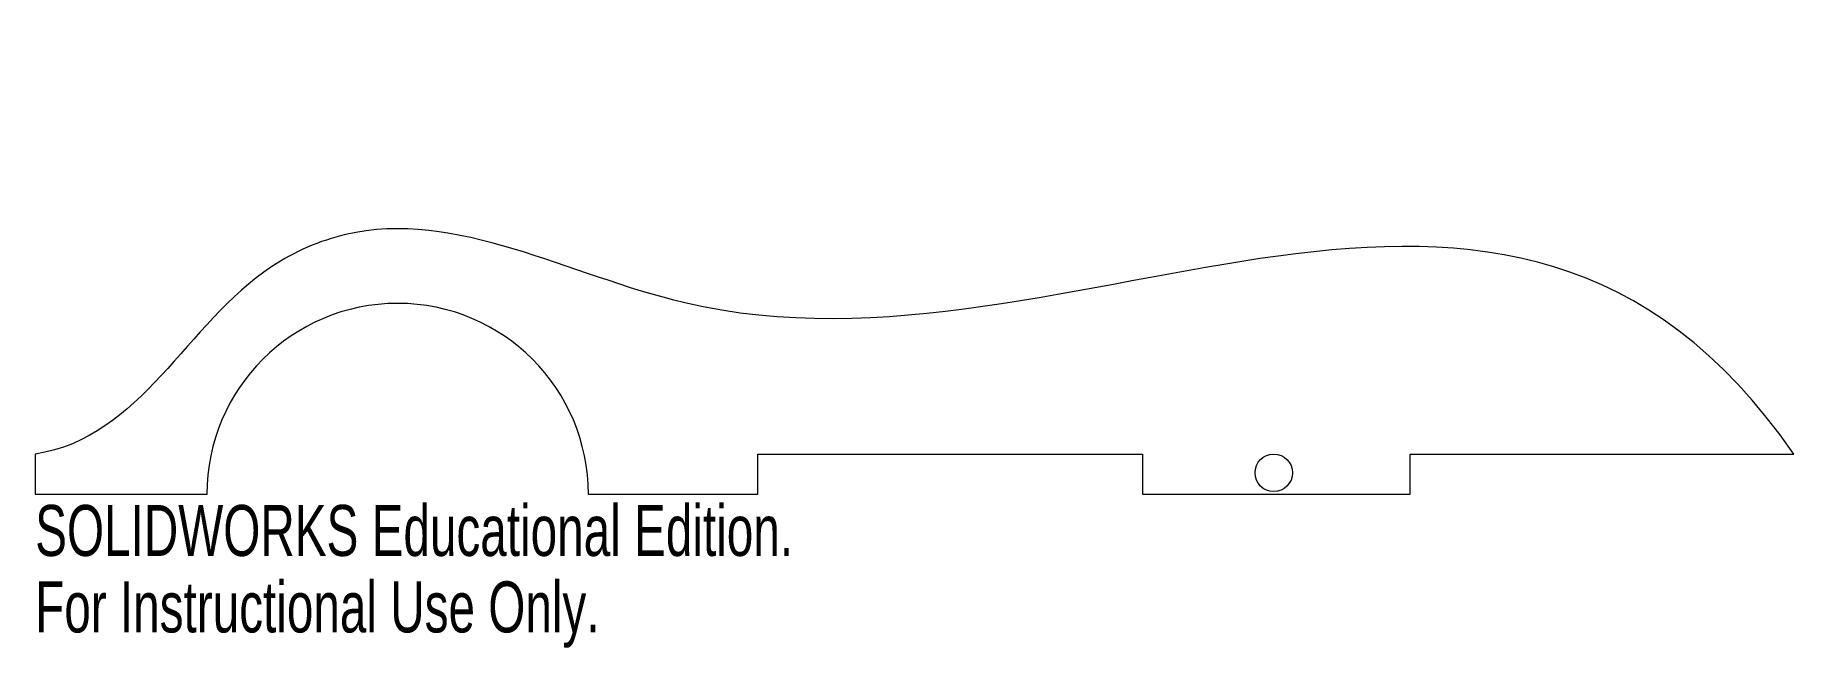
# Model space of a CAD drawing. Header units: inches. Extents: x -2.2 to 4.37, y -0.57 to 1.71.
import ezdxf

# ---------------------------------------------------------------- set-up
doc = ezdxf.new("R2010")
doc.units = ezdxf.units.IN
doc.header["$MEASUREMENT"] = 0
doc.styles.add('SLDTEXTSTYLE0', font='TXT', dxfattribs={"width": 0.7})

msp = doc.modelspace()

# ---------------------------------------------------------------- linework, layer by layer
at = {"color": 7, "linetype": 'Continuous', "lineweight": 15}
for p, q in [((-2.1993, 0.15), (-2.1993, 0)), ((0.5007, 0.15), (1.9382, 0.1501)), ((0.5007, 0), (0.5007, 0.15)), ((1.9382, 0.1501), (1.9382, 0)), ((2.9382, 0), (2.9382, 0.15)), ((2.9382, 0.15), (4.3713, 0.15)), ((-2.1993, 0), (-1.5573, 0)), ((-0.1326, 0), (0.5007, 0)), ((1.9382, 0), (2.9382, 0))]:
    msp.add_line(p, q, dxfattribs=at)
msp.add_circle((2.4282, 0.08), 0.07, dxfattribs=at)
msp.add_arc((-0.845, 0), 0.7124, 0, 180, dxfattribs=at)
msp.add_open_spline([(4.3713, 0.15), (3.291, 1.7137), (1.2216, -0.0282), (-0.7254, 1.124), (-1.593, 0.7495), (-1.8017, 0.2104), (-2.1993, 0.15)], degree=3, knots=[0, 0, 0, 0, 0.615256, 0.797164, 0.839307, 1, 1, 1, 1], dxfattribs=at)

# ---------------------------------------------------------------- texts
at = {"color": 7, "linetype": 'Continuous', "char_height": 0.1903, "attachment_point": 1, "style": 'SLDTEXTSTYLE0'}
for s, insert in [('SOLIDWORKS Educational Edition.', (-2.1993, -0.0401)), ('For Instructional Use Only.', (-2.1993, -0.3256))]:
    msp.add_mtext(s, dxfattribs=dict(at, insert=insert))

doc.saveas('drawing.dxf')
